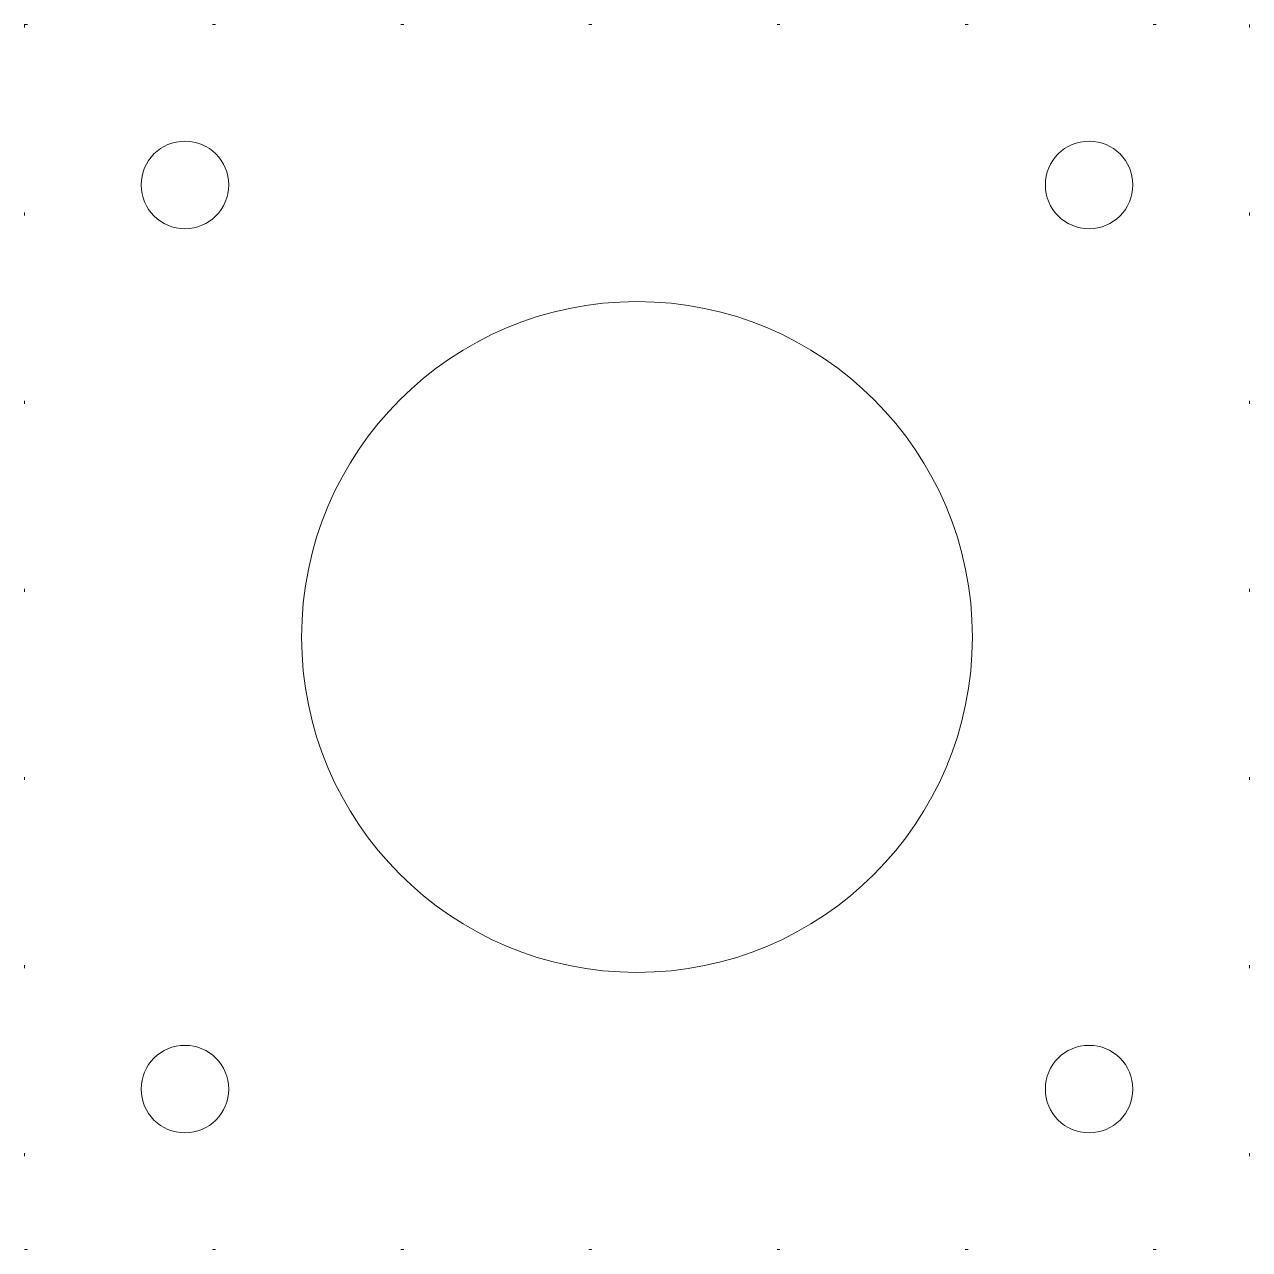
# Model space of a CAD drawing. Header units: millimetres. Extents: x -21 to 21, y -21 to 21.
import ezdxf

# ---------------------------------------------------------------- set-up
doc = ezdxf.new("R2010")
doc.units = ezdxf.units.MM
doc.linetypes.add('DOT', pattern=[6.35, 0, -6.35])
for name, color, linetype, lineweight in [('NEMA17_Body', 4, 'DOT', 0), ('NEMA17_Inner', 1, 'CONTINUOUS', 0), ('NEMA17_MountingHoles', 1, 'CONTINUOUS', 0)]:
    doc.layers.add(name, color=color, linetype=linetype, lineweight=lineweight)

msp = doc.modelspace()

# ---------------------------------------------------------------- linework, layer by layer
at = {"layer": 'NEMA17_Body'}
for p, q in [((-21, 21), (21, 21)), ((-21, 21), (-21, -21)), ((21, 21), (21, -21)), ((-21, -21), (21, -21))]:
    msp.add_line(p, q, dxfattribs=at)
at = {"layer": 'NEMA17_Inner'}
msp.add_circle((0, 0), 11.5, dxfattribs=at)
at = {"layer": 'NEMA17_MountingHoles'}
for centre in [(-15.5, 15.5), (15.5, 15.5), (-15.5, -15.5), (15.5, -15.5)]:
    msp.add_circle(centre, 1.5, dxfattribs=at)

doc.saveas('drawing.dxf')
